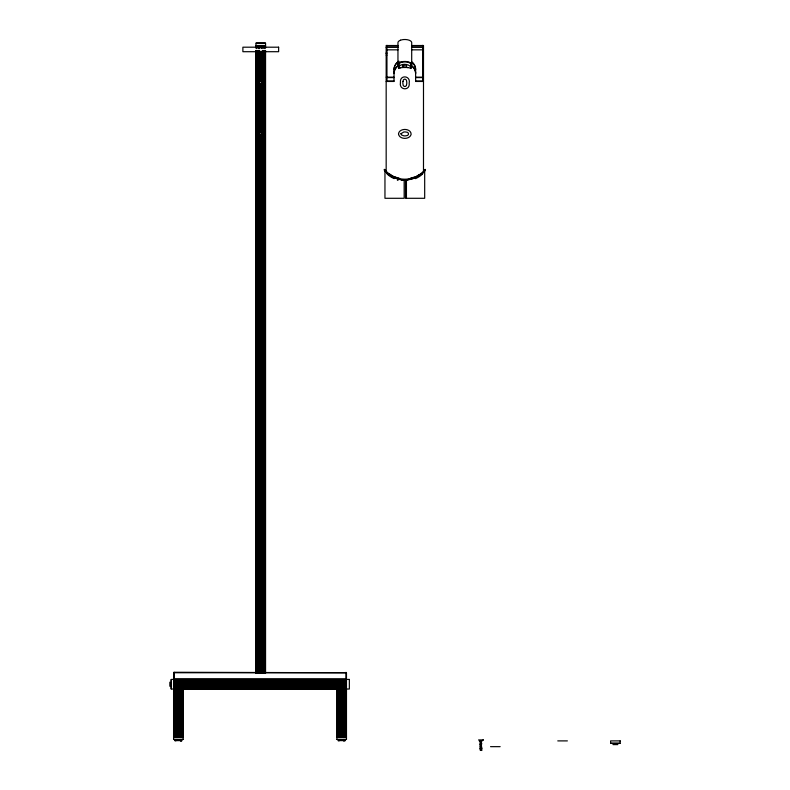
<?xml version="1.0" encoding="UTF-8"?>
<svg xmlns="http://www.w3.org/2000/svg" width="790" height="790" viewBox="0 0 790 790"><rect width="100%" height="100%" fill="white"/><g stroke="black" fill="none" stroke-linecap="round" stroke-linejoin="round"><path stroke-width="1.19" d="M174.067 679.439L174.067 672.27L346.474 672.744L346.464 679.035L173.622 678.995M345.99 672.349L345.99 679.439M169.85 682.175L169.85 686.283M256.197 43.124L265.401 43.134M619.943 743.321L610.779 743.301M171.233 679.647L171.203 688.87M183.013 739.361L179.231 739.45M479.984 744.239L481.89 743.795M479.984 748.081C485.021 746.57 479.115 747.488 480.014 746.659M481.88 748.614L479.984 749.048L481.89 749.522L480.053 749.957L481.031 750.273M480.745 741.583L479.254 740.892L481.614 741.02L483.332 739.934M421.87 173.81L424.684 171.094L424.684 198.29L405.477 198.29L405.477 179.982L414.671 178.096L422.551 173.217M346.306 739.44L342.514 739.45M174.027 672.27L174.067 679.469M400.49 40.221L399.493 40.695A7.416 3.318 0 0 0 397.963 42.719L397.953 65.086L398.743 65.086M400.49 62.183L399.493 62.647A7.416 3.318 0 0 0 397.963 64.681L398.743 64.681A6.182 2.765 0 0 1 404.826 61.867A6.182 2.765 0 0 1 411.007 64.681M261.204 132.542L261.204 84.214A2.479 1.758 -90 0 0 261.549 84.046A2.479 1.758 90 0 1 261.204 84.204L260.315 84.214A2.479 1.758 -90 0 1 259.969 84.046A1.965 1.392 -90 0 1 259.624 83.73L259.624 133.016A1.965 1.392 -90 0 1 259.969 132.7A2.479 1.758 -90 0 1 260.315 132.542L261.204 132.542A2.479 1.758 -90 0 1 261.549 132.7A1.965 1.392 90 0 1 261.895 133.016A1.965 1.392 -90 0 0 261.539 132.7L261.549 84.046A1.955 1.383 90 0 0 261.895 83.73M260.315 672.142L260.315 135.278L261.204 135.278A2.479 1.758 -90 0 0 261.549 135.11A1.955 1.383 -90 0 0 261.895 134.804A1.955 1.383 90 0 1 261.539 135.11L261.549 673.258M261.154 135.297L261.204 673.258M181.246 740.744L180.426 740.783L182.075 740.615L174.708 740.615M345.378 740.605L337.962 740.605L339.187 740.763M400.402 67.802L398.743 68.513L398.743 64.681M345.062 740.645L343.719 740.783M408.292 179.755L406.702 179.922M617.879 744.605L612.921 744.605M180.87 740.763L181.325 740.724M344.154 740.763L343.66 740.773M340.826 739.45L337.024 739.44M341.369 739.43L341.971 739.43M255.96 45.524L265.559 45.524M398.121 45.524L386.172 45.524L386.172 171.233L384.542 169.366A25.823 25.823 0 0 0 425.099 169.376L423.489 171.233L423.489 45.524L411.531 45.524M386.952 45.939L398.121 45.939M411.531 45.939L422.699 45.939M386.172 47.37L398.051 47.37M411.61 47.37L423.489 47.37M386.952 49.839L398.051 49.839M411.61 49.839L422.699 49.839M386.172 52.96L386.952 52.96M422.699 52.96L423.489 52.96M386.172 53.374L386.705 53.374M386.172 55.112L386.952 55.112M422.699 55.112L423.489 55.112M422.699 58.184L423.489 58.184M410.919 65.086L411.699 65.086L411.699 42.719A7.416 3.318 0 0 0 410.168 40.685L409.161 40.221A6.676 2.982 0 0 0 400.481 40.211M386.172 77.163L394.022 77.163M415.629 77.163L423.489 77.163M386.952 77.598L394.022 77.598M415.629 77.598L422.699 77.598M394.022 81.034L386.952 81.034L386.952 45.346M415.629 81.034L422.699 81.034L422.699 45.346M386.172 81.459L394.022 81.459L394.022 69.263A10.803 9.658 0 0 1 398.911 61.176M423.489 81.459L415.629 81.459L415.629 69.263A10.803 9.658 0 0 0 411.639 61.758M173.622 672.744L346.435 672.744M173.583 679.469L346.474 679.469M173.583 679.894L346.474 679.894M173.583 680.23L346.474 680.239M173.583 680.575L346.474 680.575M173.583 681.474L346.474 681.474M173.583 681.819L346.474 681.81M173.583 682.155L346.474 682.155M173.583 682.698L346.474 682.698M173.583 683.093L346.474 683.093M173.583 683.32L346.474 683.32M173.583 683.439L346.474 683.439M173.583 683.785L346.474 683.785M173.583 684.673L346.474 684.673M173.583 685.76L346.474 685.76M173.583 686.293L346.474 686.293M173.583 686.648L346.474 686.638M173.583 686.984L346.474 686.984M173.583 687.873L346.474 687.873M173.583 688.218L346.474 688.218M173.583 688.564L346.474 688.564M177.266 688.89L179.715 688.89M183.399 688.89L336.659 688.89M340.342 688.89L342.791 688.89M173.583 737.05L183.191 737.05M336.866 737.05L346.474 737.05M478.562 739.934L483.312 739.934M479.994 740.892L481.88 740.892M557.77 740.892L567.378 740.892M490.541 746.659L500.149 746.659M479.984 748.11L481.446 748.337M175.953 740.763L174.995 740.645M178.688 739.43L173.751 739.44M402.93 179.922L401.35 179.755M402.545 179.893L404.154 179.982L404.164 198.29L384.957 198.29L384.957 171.075L387.772 173.8M402.347 179.873L401.695 179.804M407.956 67.624L408.025 67.634A24.984 22.1 -0.1 0 0 406.396 67.496L403.265 67.515A24.984 22.061 0 0 0 401.705 67.644A15.79 14.003 0.2 0 0 400.421 67.871M401.448 179.774L393.716 177.553L387.08 173.208M480.745 750.233L481.89 750.49M480.745 742.551L480.014 742.294L481.545 741.721M480.745 743.509L479.984 743.311L481.545 742.679M480.745 744.466L479.984 744.269M480.745 745.424L479.984 745.237L481.545 744.605M480.745 746.392L480.053 746.115L481.545 745.562M480.399 748.249L481.89 748.564M261.549 51.538L261.549 81.637A1.965 1.392 -90 0 1 261.895 81.943A1.965 1.392 90 0 0 261.539 81.637A2.479 1.758 -90 0 0 261.204 81.469L260.364 81.459L260.315 52.259M386.912 173.05L386.231 172.408M480.932 740.892L480.932 750.5M406.435 179.932L406.435 198.29M346.474 679.43L346.474 739.45L336.866 739.45L336.866 689.028M346 689.028L346 737.05M345.665 689.028L345.655 737.05M345.319 689.028L345.319 737.05M344.42 689.028L344.42 737.05M344.084 689.028L344.075 737.05M343.739 689.028L343.739 737.05M343.196 689.028L343.196 737.05M342.801 689.028L342.801 737.05M342.574 689.028L342.574 737.05M342.119 689.028L342.119 737.05M341.221 689.028L341.221 737.05M340.875 689.028L340.875 737.05M340.767 689.028L340.767 737.05M340.539 689.028L340.539 737.05M340.144 689.028L340.144 737.05M339.601 689.028L339.601 737.05M339.256 689.028L339.256 737.05M338.91 689.028L338.91 737.05M338.021 689.028L338.021 737.05M337.676 689.028L337.685 737.05M337.34 689.028L337.34 737.05M265.559 47.983L265.559 43.114L255.96 43.114L255.96 47.983M265.559 50.451L265.559 673.258M265.094 45.524L265.094 47.983M265.094 50.451L265.094 673.258M264.749 45.524L264.749 47.983M264.749 50.451L264.749 673.258M264.403 45.524L264.403 47.983M264.403 50.451L264.403 673.258M263.514 45.524L263.514 47.923M263.514 51.528L263.514 672.221M263.169 45.524L263.169 47.983M263.169 50.451L263.169 673.258M262.823 45.524L262.823 47.983M262.823 50.451L262.823 673.258M262.29 45.524L262.29 47.983M262.29 50.451L262.29 673.258M261.658 45.524L261.658 47.933M261.658 51.557L261.658 81.716M261.658 83.957L261.658 132.789M261.658 135.031L261.658 673.268M261.549 45.524L261.549 47.923M261.204 45.524L261.204 47.914M261.204 51.508L261.204 81.469M260.315 45.524L260.315 47.765M260.315 84.214L260.315 132.542M259.851 45.524L259.851 47.933M259.969 51.538L259.851 81.716M259.851 83.957L259.851 132.789M259.851 135.031L259.851 673.268M259.624 45.524L259.624 47.953M259.624 50.382L259.624 81.953A1.965 1.392 90 0 1 259.969 81.637A2.479 1.758 -90 0 1 260.315 81.469L260.335 81.459A2.479 1.758 90 0 0 259.969 81.637A1.955 1.383 -90 0 0 259.624 81.943M259.624 134.804A1.965 1.392 -90 0 0 259.969 135.11A2.479 1.758 90 0 0 260.315 135.278L260.315 135.278A2.479 1.758 -90 0 1 259.969 135.11A1.965 1.392 90 0 1 259.624 134.804L259.624 673.268M259.229 45.524L259.229 47.983M259.229 50.451L259.229 673.258M259.081 81.281L259.081 83.75M258.685 45.524L258.685 47.983M258.685 50.451L258.685 673.258M258.34 45.524L258.35 47.983M258.35 50.451L258.35 673.258M258.004 45.524L258.004 47.983M258.004 50.451L258.004 673.258M257.106 45.524L257.106 47.923M257.106 51.528L257.106 672.221M256.77 45.524L256.76 47.983M256.77 50.451L256.76 673.258M256.424 45.524L256.424 47.983M256.424 50.451L256.424 673.258M256.098 45.524L256.098 47.983M256.098 50.451L256.098 673.258M255.96 50.451L255.96 673.258M183.191 689.028L183.191 739.45L173.583 739.45L173.583 679.43M183.053 689.028L183.053 737.05M182.727 689.028L182.727 737.05M182.381 689.028L182.381 737.05M182.036 689.028L182.036 737.05M181.147 689.028L181.147 737.05M180.801 689.028L180.801 737.05M180.456 689.028L180.456 737.05M179.922 689.028L179.922 737.05M179.518 689.028L179.518 737.05M179.291 689.028L179.291 737.05M178.836 689.028L178.836 737.05M177.947 689.028L177.947 737.05M177.602 689.028L177.602 737.05M177.483 689.028L177.483 737.05M176.861 689.028L176.861 737.05M176.318 689.028L176.318 737.05M175.982 689.028L175.972 737.05M175.637 689.028L175.637 737.05M174.738 689.028L174.738 737.05M174.057 689.028L174.057 737.05M259.969 84.046A1.955 1.383 90 0 1 259.624 83.73M259.624 133.016A1.955 1.383 90 0 1 259.969 132.7M394.022 73.559A10.803 9.658 0 0 1 398.911 65.471M410.741 65.471A10.803 9.658 0 0 1 415.629 73.559M394.022 73.124A10.803 9.658 0 0 1 398.911 65.037M410.741 65.037A10.803 9.658 0 0 1 415.629 73.124M394.022 69.688A10.803 9.658 0 0 1 398.911 61.6M411.639 62.193A10.803 9.658 0 0 1 415.629 69.688M398.604 68.197A6.241 3.812 2.8 0 1 404.51 64.296A6.241 3.812 2.8 0 1 411.057 68.197M400.481 62.173A6.676 2.982 0 0 1 409.171 62.173L410.168 62.647A7.416 3.318 0 0 1 411.699 64.681L410.919 64.681L410.919 68.513L409.25 67.802A15.79 14.121 -0.5 0 0 408.025 67.594M384.197 169.475A2.005 2.005 0 0 0 384.681 170.758A26.613 26.613 0 0 0 424.961 170.768A1.965 1.965 0 0 0 425.445 169.494M414.622 177.009A9.5 1.511 -16.6 0 1 410.612 178.066M422.68 173.79A12.067 5.105 -22.7 0 1 415.441 178.629M419.352 174.531A12.067 3.535 -26.2 0 1 416.962 176.032M399.029 178.066A9.5 1.511 16.7 0 1 395.01 177M394.2 178.629A12.077 5.115 22.7 0 1 386.962 173.77M395.286 177.394A12.077 3.545 26.2 0 1 389.361 173.849M398.012 180.357A9.5 3.822 22.7 0 1 397.38 180.209M400.471 82.575C398.723 90.366 410.336 91.156 409.19 83.108C410.928 75.327 399.315 74.507 400.471 82.575M398.506 133.777C398.99 139.712 409.892 139.909 411.136 134.31C411.106 128.039 399.345 127.802 398.506 133.777M400.915 133.737L401.537 134.981L403.749 135.801A7.703 7.703 0 0 0 405.912 135.801C409.388 136.028 409.388 131.792 405.912 132.019A7.703 7.703 0 0 0 403.749 132.019L400.915 133.737M402.337 66.103C407.808 69.609 408.588 62.687 402.337 66.103M402.999 81.39L402.94 81.755A7.703 7.703 0 0 0 402.94 83.918C402.712 87.404 406.949 87.404 406.712 83.918A7.703 7.703 0 0 0 406.712 81.755C406.998 78.635 403.019 78.013 402.999 81.39M278.633 47.193L242.886 47.193L242.886 51.706L278.633 51.706L278.633 47.193M349.348 679.43L171.183 679.43L171.183 689.028L349.348 689.028L349.348 679.43M346.474 685.019L173.583 685.019L346.474 685.127M620.199 740.892L610.601 740.892L610.601 743.301L620.199 743.301L620.199 740.892M174.402 737.05L174.402 689.028L174.393 737.05M260.038 135.159A1.442 1.442 0 0 0 262.201 133.905A1.442 1.442 0 0 0 260.038 132.661A1.442 1.442 0 0 0 260.038 135.159M260.038 84.086A1.442 1.442 0 0 0 262.201 82.841A1.442 1.442 0 0 0 260.038 81.597A1.442 1.442 0 0 0 260.038 84.086"/></g></svg>
